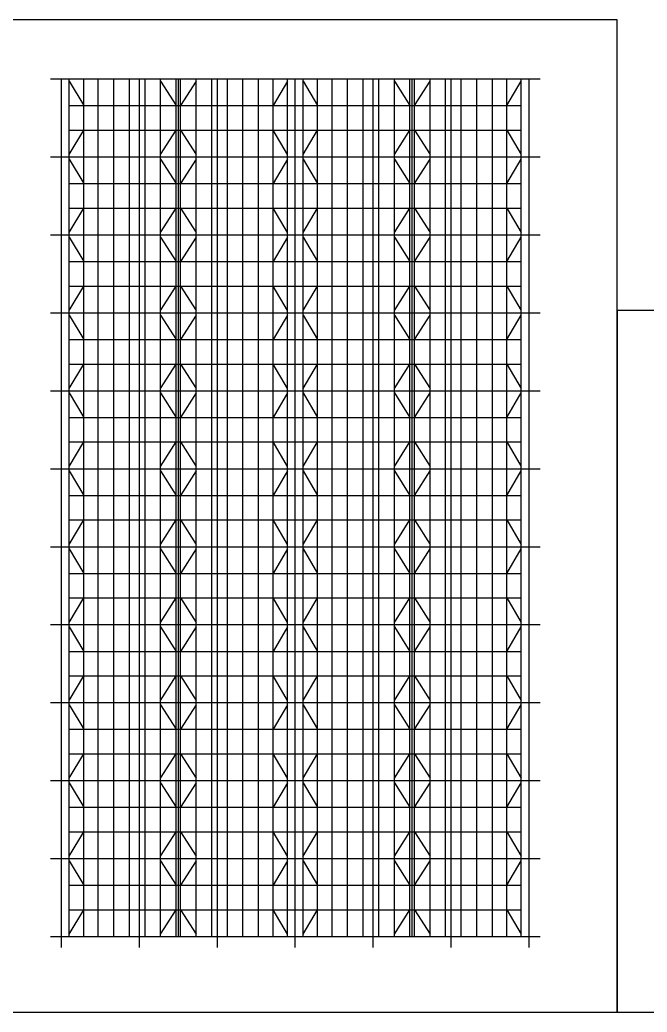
# Model space of a CAD drawing. Extents: x 546599 to 821099, y 126428 to 215528.
# Drawn here: x 678348 to 734697, y 126428 to 215528 of the extents above; entities that cross this region are included whole.
import ezdxf

# ---------------------------------------------------------------- set-up
doc = ezdxf.new("R2010")
doc.units = 0
doc.header["$LTSCALE"] = 1000
doc.header["$MEASUREMENT"] = 0
doc.layers.add('DOTE', color=1, linetype='Continuous')

msp = doc.modelspace()

# ---------------------------------------------------------------- linework, layer by layer
for p, q in [((682793.3, 210023.1), (684093.3, 207823.1)), ((690993.3, 210023.1), (692393.3, 207823.1)), ((694193.3, 210023.1), (692793.3, 207823.1)), ((702393.3, 210023.1), (701093.3, 207823.1)), ((703793.3, 210023.1), (705093.3, 207823.1)), ((711993.3, 210023.1), (713393.3, 207823.1)), ((713793.3, 207823.1), (715193.3, 210023.1)), ((722093.3, 207823.1), (723393.3, 210023.1)), ((682793.3, 203423.1), (684093.3, 205623.1)), ((690993.3, 203423.1), (692393.3, 205623.1)), ((692793.3, 205623.1), (694193.3, 203423.1)), ((702393.3, 203423.1), (701093.3, 205623.1)), ((703793.3, 203423.1), (705093.3, 205623.1)), ((711993.3, 203423.1), (713393.3, 205623.1)), ((713793.3, 205623.1), (715193.3, 203423.1)), ((722093.3, 205623.1), (723393.3, 203423.1)), ((682793.3, 203023.1), (684093.3, 200823.1)), ((690993.3, 203023.1), (692393.3, 200823.1)), ((694193.3, 203023.1), (692793.3, 200823.1)), ((702393.3, 203023.1), (701093.3, 200823.1)), ((703793.3, 203023.1), (705093.3, 200823.1)), ((711993.3, 203023.1), (713393.3, 200823.1)), ((713793.3, 200823.1), (715193.3, 203023.1)), ((722093.3, 200823.1), (723393.3, 203023.1)), ((682793.3, 196423.1), (684093.3, 198623.1)), ((690993.3, 196423.1), (692393.3, 198623.1)), ((692793.3, 198623.1), (694193.3, 196423.1)), ((702393.3, 196423.1), (701093.3, 198623.1)), ((703793.3, 196423.1), (705093.3, 198623.1)), ((711993.3, 196423.1), (713393.3, 198623.1)), ((713793.3, 198623.1), (715193.3, 196423.1)), ((722093.3, 198623.1), (723393.3, 196423.1)), ((682793.3, 196023.1), (684093.3, 193823.1)), ((690993.3, 196023.1), (692393.3, 193823.1)), ((694193.3, 196023.1), (692793.3, 193823.1)), ((702393.3, 196023.1), (701093.3, 193823.1)), ((703793.3, 196023.1), (705093.3, 193823.1)), ((711993.3, 196023.1), (713393.3, 193823.1)), ((713793.3, 193823.1), (715193.3, 196023.1)), ((722093.3, 193823.1), (723393.3, 196023.1)), ((682793.3, 189423.1), (684093.3, 191623.1)), ((690993.3, 189423.1), (692393.3, 191623.1)), ((692793.3, 191623.1), (694193.3, 189423.1)), ((702393.3, 189423.1), (701093.3, 191623.1)), ((703793.3, 189423.1), (705093.3, 191623.1)), ((711993.3, 189423.1), (713393.3, 191623.1)), ((713793.3, 191623.1), (715193.3, 189423.1)), ((722093.3, 191623.1), (723393.3, 189423.1)), ((682793.3, 189023.1), (684093.3, 186823.1)), ((690993.3, 189023.1), (692393.3, 186823.1)), ((694193.3, 189023.1), (692793.3, 186823.1)), ((702393.3, 189023.1), (701093.3, 186823.1)), ((703793.3, 189023.1), (705093.3, 186823.1)), ((711993.3, 189023.1), (713393.3, 186823.1)), ((713793.3, 186823.1), (715193.3, 189023.1)), ((722093.3, 186823.1), (723393.3, 189023.1)), ((682793.3, 182423.1), (684093.3, 184623.1)), ((690993.3, 182423.1), (692393.3, 184623.1)), ((692793.3, 184623.1), (694193.3, 182423.1)), ((702393.3, 182423.1), (701093.3, 184623.1)), ((703793.3, 182423.1), (705093.3, 184623.1)), ((711993.3, 182423.1), (713393.3, 184623.1)), ((713793.3, 184623.1), (715193.3, 182423.1)), ((722093.3, 184623.1), (723393.3, 182423.1)), ((682793.3, 182023.1), (684093.3, 179823.1)), ((690993.3, 182023.1), (692393.3, 179823.1)), ((694193.3, 182023.1), (692793.3, 179823.1)), ((702393.3, 182023.1), (701093.3, 179823.1)), ((703793.3, 182023.1), (705093.3, 179823.1)), ((711993.3, 182023.1), (713393.3, 179823.1)), ((713793.3, 179823.1), (715193.3, 182023.1)), ((722093.3, 179823.1), (723393.3, 182023.1)), ((682793.3, 175423.1), (684093.3, 177623.1)), ((690993.3, 175423.1), (692393.3, 177623.1)), ((692793.3, 177623.1), (694193.3, 175423.1)), ((702393.3, 175423.1), (701093.3, 177623.1)), ((703793.3, 175423.1), (705093.3, 177623.1)), ((711993.3, 175423.1), (713393.3, 177623.1)), ((713793.3, 177623.1), (715193.3, 175423.1)), ((722093.3, 177623.1), (723393.3, 175423.1)), ((682793.3, 175023.1), (684093.3, 172823.1)), ((690993.3, 175023.1), (692393.3, 172823.1)), ((694193.3, 175023.1), (692793.3, 172823.1)), ((702393.3, 175023.1), (701093.3, 172823.1)), ((703793.3, 175023.1), (705093.3, 172823.1)), ((711993.3, 175023.1), (713393.3, 172823.1)), ((713793.3, 172823.1), (715193.3, 175023.1)), ((722093.3, 172823.1), (723393.3, 175023.1)), ((682793.3, 168423.1), (684093.3, 170623.1)), ((690993.3, 168423.1), (692393.3, 170623.1)), ((692793.3, 170623.1), (694193.3, 168423.1)), ((702393.3, 168423.1), (701093.3, 170623.1)), ((703793.3, 168423.1), (705093.3, 170623.1)), ((711993.3, 168423.1), (713393.3, 170623.1)), ((713793.3, 170623.1), (715193.3, 168423.1)), ((722093.3, 170623.1), (723393.3, 168423.1)), ((682793.3, 168023.1), (684093.3, 165823.1)), ((690993.3, 168023.1), (692393.3, 165823.1)), ((694193.3, 168023.1), (692793.3, 165823.1)), ((702393.3, 168023.1), (701093.3, 165823.1)), ((703793.3, 168023.1), (705093.3, 165823.1)), ((711993.3, 168023.1), (713393.3, 165823.1)), ((713793.3, 165823.1), (715193.3, 168023.1)), ((722093.3, 165823.1), (723393.3, 168023.1)), ((682793.3, 161423.1), (684093.3, 163623.1)), ((690993.3, 161423.1), (692393.3, 163623.1)), ((692793.3, 163623.1), (694193.3, 161423.1)), ((702393.3, 161423.1), (701093.3, 163623.1)), ((703793.3, 161423.1), (705093.3, 163623.1)), ((711993.3, 161423.1), (713393.3, 163623.1)), ((713793.3, 163623.1), (715193.3, 161423.1)), ((722093.3, 163623.1), (723393.3, 161423.1)), ((682793.3, 161023.1), (684093.3, 158823.1)), ((690993.3, 161023.1), (692393.3, 158823.1)), ((694193.3, 161023.1), (692793.3, 158823.1)), ((702393.3, 161023.1), (701093.3, 158823.1)), ((703793.3, 161023.1), (705093.3, 158823.1)), ((711993.3, 161023.1), (713393.3, 158823.1)), ((713793.3, 158823.1), (715193.3, 161023.1)), ((722093.3, 158823.1), (723393.3, 161023.1)), ((682793.3, 154423.1), (684093.3, 156623.1)), ((690993.3, 154423.1), (692393.3, 156623.1)), ((692793.3, 156623.1), (694193.3, 154423.1)), ((702393.3, 154423.1), (701093.3, 156623.1)), ((703793.3, 154423.1), (705093.3, 156623.1)), ((711993.3, 154423.1), (713393.3, 156623.1)), ((713793.3, 156623.1), (715193.3, 154423.1)), ((722093.3, 156623.1), (723393.3, 154423.1)), ((682793.3, 154023.1), (684093.3, 151823.1)), ((690993.3, 154023.1), (692393.3, 151823.1)), ((694193.3, 154023.1), (692793.3, 151823.1)), ((702393.3, 154023.1), (701093.3, 151823.1)), ((703793.3, 154023.1), (705093.3, 151823.1)), ((711993.3, 154023.1), (713393.3, 151823.1)), ((713793.3, 151823.1), (715193.3, 154023.1)), ((722093.3, 151823.1), (723393.3, 154023.1)), ((682793.3, 147423.1), (684093.3, 149623.1)), ((690993.3, 147423.1), (692393.3, 149623.1)), ((692793.3, 149623.1), (694193.3, 147423.1)), ((702393.3, 147423.1), (701093.3, 149623.1)), ((703793.3, 147423.1), (705093.3, 149623.1)), ((711993.3, 147423.1), (713393.3, 149623.1)), ((713793.3, 149623.1), (715193.3, 147423.1)), ((722093.3, 149623.1), (723393.3, 147423.1)), ((682793.3, 147023.1), (684093.3, 144823.1)), ((690993.3, 147023.1), (692393.3, 144823.1)), ((694193.3, 147023.1), (692793.3, 144823.1)), ((702393.3, 147023.1), (701093.3, 144823.1)), ((703793.3, 147023.1), (705093.3, 144823.1)), ((711993.3, 147023.1), (713393.3, 144823.1)), ((713793.3, 144823.1), (715193.3, 147023.1)), ((722093.3, 144823.1), (723393.3, 147023.1)), ((682793.3, 140423.1), (684093.3, 142623.1)), ((690993.3, 140423.1), (692393.3, 142623.1)), ((692793.3, 142623.1), (694193.3, 140423.1)), ((702393.3, 140423.1), (701093.3, 142623.1)), ((703793.3, 140423.1), (705093.3, 142623.1)), ((711993.3, 140423.1), (713393.3, 142623.1)), ((713793.3, 142623.1), (715193.3, 140423.1)), ((722093.3, 142623.1), (723393.3, 140423.1)), ((682793.3, 140023.1), (684093.3, 137823.1)), ((690993.3, 140023.1), (692393.3, 137823.1)), ((694193.3, 140023.1), (692793.3, 137823.1)), ((702393.3, 140023.1), (701093.3, 137823.1)), ((703793.3, 140023.1), (705093.3, 137823.1)), ((711993.3, 140023.1), (713393.3, 137823.1)), ((713793.3, 137823.1), (715193.3, 140023.1)), ((722093.3, 137823.1), (723393.3, 140023.1)), ((682793.3, 133423.1), (684093.3, 135623.1)), ((690993.3, 133423.1), (692393.3, 135623.1)), ((692793.3, 135623.1), (694193.3, 133423.1)), ((702393.3, 133423.1), (701093.3, 135623.1)), ((703793.3, 133423.1), (705093.3, 135623.1)), ((711993.3, 133423.1), (713393.3, 135623.1)), ((713793.3, 135623.1), (715193.3, 133423.1)), ((722093.3, 135623.1), (723393.3, 133423.1))]:
    msp.add_line(p, q)
for points in [[(668999.4, 126428.1), (731999.4, 126428.1), (731999.4, 215528.1), (668999.4, 215528.1)], [(821099.4, 126428.1), (821099.4, 189428.1), (731999.4, 189428.1), (731999.4, 126428.1)]]:
    msp.add_lwpolyline(points, close=True)
at = {"layer": 'DOTE'}
for p, q in [((681093.3, 210223.1), (725093.3, 210223.1)), ((689093.3, 132223.1), (689093.3, 210223.1)), ((696093.3, 132223.1), (696093.3, 210223.1)), ((710093.3, 132223.1), (710093.3, 210223.1)), ((717093.3, 132223.1), (717093.3, 210223.1)), ((681093.3, 203223.1), (725093.3, 203223.1)), ((681093.3, 196223.1), (725093.3, 196223.1)), ((681093.3, 189223.1), (725093.3, 189223.1)), ((681093.3, 182223.1), (725093.3, 182223.1)), ((681093.3, 175223.1), (725093.3, 175223.1)), ((681093.3, 168223.1), (725093.3, 168223.1)), ((681093.3, 161223.1), (725093.3, 161223.1)), ((681093.3, 154223.1), (725093.3, 154223.1)), ((681093.3, 147223.1), (725093.3, 147223.1)), ((681093.3, 140223.1), (725093.3, 140223.1)), ((681093.3, 133223.1), (725093.3, 133223.1))]:
    msp.add_line(p, q, dxfattribs=at)
at = {"layer": 'DOTE', "color": 3}
for p, q in [((682093.3, 132223.1), (682093.3, 210223.1)), ((692593.3, 133223.1), (692593.3, 210223.1)), ((703093.3, 132223.1), (703093.3, 210223.1)), ((713593.3, 133223.1), (713593.3, 210223.1)), ((724093.3, 132223.1), (724093.3, 210223.1))]:
    msp.add_line(p, q, dxfattribs=at)
at = {"layer": 'DOTE', "color": 2}
for p, q in [((682793.3, 133223.1), (682793.3, 210223.1)), ((684093.3, 133223.1), (684093.3, 210223.1)), ((685393.3, 133223.1), (685393.3, 210223.1)), ((686793.3, 133223.1), (686793.3, 210223.1)), ((688193.3, 133223.1), (688193.3, 210223.1)), ((689593.3, 133223.1), (689593.3, 210223.1)), ((690993.3, 133223.1), (690993.3, 210223.1)), ((692393.3, 133223.1), (692393.3, 210223.1)), ((692793.3, 133223.1), (692793.3, 210223.1)), ((694193.3, 133223.1), (694193.3, 210223.1)), ((695593.3, 133223.1), (695593.3, 210223.1)), ((696993.3, 133223.1), (696993.3, 210223.1)), ((698393.3, 133223.1), (698393.3, 210223.1)), ((699793.3, 133223.1), (699793.3, 210223.1)), ((701093.3, 133223.1), (701093.3, 210223.1)), ((702393.3, 133223.1), (702393.3, 210223.1)), ((703793.3, 133223.1), (703793.3, 210223.1)), ((705093.3, 133223.1), (705093.3, 210223.1)), ((706393.3, 133223.1), (706393.3, 210223.1)), ((707793.3, 133223.1), (707793.3, 210223.1)), ((709193.3, 133223.1), (709193.3, 210223.1)), ((710593.3, 133223.1), (710593.3, 210223.1)), ((711993.3, 133223.1), (711993.3, 210223.1)), ((713393.3, 133223.1), (713393.3, 210223.1)), ((713793.3, 133223.1), (713793.3, 210223.1)), ((715193.3, 133223.1), (715193.3, 210223.1)), ((716593.3, 133223.1), (716593.3, 210223.1)), ((717993.3, 133223.1), (717993.3, 210223.1)), ((719393.3, 133223.1), (719393.3, 210223.1)), ((720793.3, 133223.1), (720793.3, 210223.1)), ((722093.3, 133223.1), (722093.3, 210223.1)), ((723393.3, 133223.1), (723393.3, 210223.1))]:
    msp.add_line(p, q, dxfattribs=at)
at = {"layer": 'DOTE', "color": 0}
for p, q in [((682793.3, 207823.1), (723393.3, 207823.1)), ((682793.3, 205623.1), (723393.3, 205623.1)), ((682793.3, 200823.1), (723393.3, 200823.1)), ((682793.3, 198623.1), (723393.3, 198623.1)), ((682793.3, 193823.1), (723393.3, 193823.1)), ((682793.3, 191623.1), (723393.3, 191623.1)), ((682793.3, 186823.1), (723393.3, 186823.1)), ((682793.3, 184623.1), (723393.3, 184623.1)), ((682793.3, 179823.1), (723393.3, 179823.1)), ((682793.3, 177623.1), (723393.3, 177623.1)), ((682793.3, 172823.1), (723393.3, 172823.1)), ((682793.3, 170623.1), (723393.3, 170623.1)), ((682793.3, 165823.1), (723393.3, 165823.1)), ((682793.3, 163623.1), (723393.3, 163623.1)), ((682793.3, 158823.1), (723393.3, 158823.1)), ((682793.3, 156623.1), (723393.3, 156623.1)), ((682793.3, 151823.1), (723393.3, 151823.1)), ((682793.3, 149623.1), (723393.3, 149623.1)), ((682793.3, 144823.1), (723393.3, 144823.1)), ((682793.3, 142623.1), (723393.3, 142623.1)), ((682793.3, 137823.1), (723393.3, 137823.1)), ((682793.3, 135623.1), (723393.3, 135623.1))]:
    msp.add_line(p, q, dxfattribs=at)

doc.saveas('drawing.dxf')
